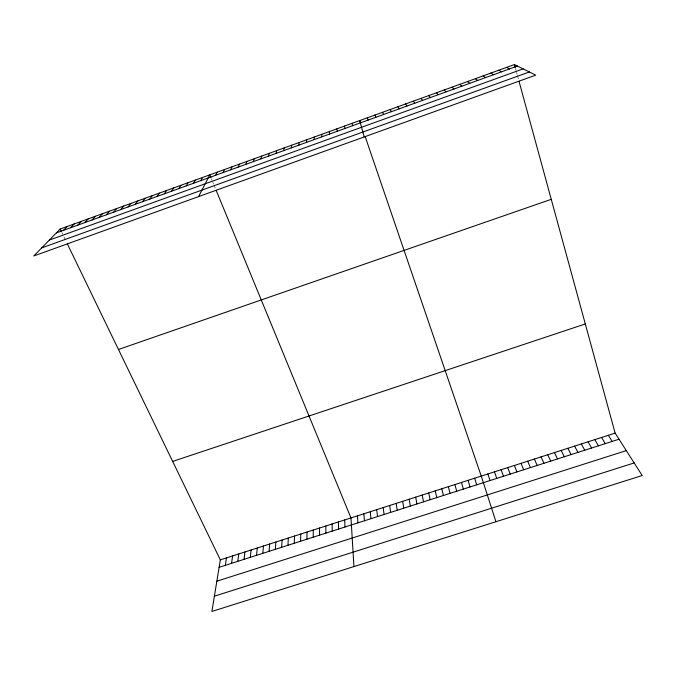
<?xml version="1.0" encoding="UTF-8"?>
<svg xmlns="http://www.w3.org/2000/svg" width="676" height="676" viewBox="0 0 676 676"><rect width="100%" height="100%" fill="white"/><g stroke="black" fill="none" stroke-linecap="round" stroke-linejoin="round"><path stroke-width="0.51" stroke-dasharray="3.38 2.54" d="M61.854 232.552L62.699 234.31M63.975 236.938L66.51 242.185M211.292 178.506L212.044 180.331M212.796 182.165L213.548 183.973M213.92 184.886L215.416 188.519M515.518 68.496L516.05 70.465M516.591 72.433L517.123 74.394M517.393 75.374L518.729 80.267"/><path stroke-width="1.01" d="M313.225 537.175L313.275 530.026M306.896 539.203L307.022 532.029M314.188 139.602L314.23 137.042M300.566 541.231L300.778 534.04M294.254 543.259L294.542 536.043M287.942 545.278L288.314 538.037M281.647 547.29L282.095 540.039M306.541 142.374L306.693 139.771M275.352 549.309L275.876 542.034M269.073 551.32L269.673 544.019M262.795 553.331L263.479 546.014M256.534 555.334L257.286 547.999M298.902 145.137L299.172 142.492M250.272 557.345L251.109 549.985M244.028 559.348L244.94 551.962M237.783 561.342L238.772 553.94M231.555 563.336L232.62 555.917M291.28 147.9L291.66 145.213M225.328 565.33L226.468 557.894M67.355 243.926L220.325 559.863L211.909 611.45L642.2 475.524L615.126 433.113L518.999 81.238M283.666 150.655L284.157 147.926M276.061 153.401L276.67 150.638M268.473 156.148L269.192 153.351M260.894 158.885L261.73 156.055M253.331 161.623L254.269 158.75M245.777 164.361L246.833 161.446M238.239 167.09L239.397 164.133M230.71 169.811L231.978 166.82M223.19 172.532L224.576 169.507M215.686 175.245L217.173 172.177M198.583 196.598L209.788 174.856L210.92 177.594M200.856 180.61L202.555 177.475M193.522 183.264L195.33 180.086M186.204 185.908L188.122 182.706M178.895 188.553L180.923 185.309M171.603 191.198L173.732 187.911M164.319 193.835L166.549 190.514M157.043 196.463L159.384 193.108M149.785 199.09L152.218 195.702M142.535 201.718L145.078 198.288M135.293 204.329L137.938 200.873M128.06 206.949L130.814 203.451M120.843 209.56L123.7 206.028M113.636 212.171L116.593 208.597M106.445 214.774L109.504 211.166M99.262 217.368L102.422 213.734M92.088 219.962L95.35 216.295M84.922 222.556L88.286 218.847M77.774 225.142L81.238 221.398M70.634 227.727L74.199 223.95M63.502 230.305L67.169 226.494M60.147 229.037L33.8 255.959L535.747 75.146L514.436 64.55L60.147 229.037L61.423 231.674M56.387 232.882L517.47 66.054M49.34 240.081L523.156 68.884M41.675 247.915L529.359 71.969M118.469 349.492L551.261 199.327M172.659 461.412L585.306 323.956M220.325 559.863L615.126 433.113M219.108 567.325L619.03 439.231M216.844 581.199L626.297 450.622M214.393 596.19L634.173 462.942M506.586 67.397L509.493 68.944M498.736 70.236L501.524 71.825M490.911 73.067L493.573 74.706M483.095 75.898L485.63 77.579M475.287 78.729L477.704 80.444M467.496 81.543L469.795 83.309M459.714 84.365L461.894 86.165M451.948 87.179L454.01 89.021M444.191 89.984L446.135 91.868M436.451 92.789L438.268 94.716M428.719 95.586L430.418 97.555M421.004 98.383L422.584 100.386M413.298 101.172L414.76 103.217M405.608 103.952L406.952 106.047M608.341 435.293L612.16 441.428M601.572 437.465L605.29 443.625M594.812 439.637L598.437 445.822M397.927 106.74L399.153 108.87M588.061 441.8L591.593 448.011M581.318 443.971L584.765 450.199M574.583 446.135L577.938 452.388M567.857 448.289L571.119 454.576M390.255 109.512L391.362 111.684M561.139 450.444L564.316 456.756M554.43 452.599L557.523 458.928M547.737 454.754L550.729 461.1M541.045 456.9L543.952 463.271M382.599 112.284L383.588 114.498M534.37 459.046L537.183 465.443M527.694 461.184L530.432 467.606M216.159 190.328L350.971 517.926L353.945 566.581M521.035 463.322L523.68 469.769M514.385 465.46L516.937 471.924M374.952 115.055L375.831 117.303M507.735 467.589L510.211 474.087M501.102 469.719L503.485 476.234M494.477 471.848L496.775 478.388M360.671 123.421L359.7 120.573L364.212 136.941M365.192 136.645L481.253 476.09L495.947 521.728M487.861 473.969L490.066 480.535M367.321 117.818L368.082 120.108M474.653 478.211L476.69 484.819M468.071 480.323L470.014 486.957M461.488 482.436L463.347 489.094M514.436 64.55L515.247 67.507M454.914 484.548L456.689 491.224M448.357 486.661L450.039 493.353M441.8 488.765L443.405 495.483M435.251 490.86L436.772 497.604M352.095 123.328L352.618 125.702M428.719 492.965L430.147 499.725M422.187 495.06L423.539 501.845M415.672 497.147L416.94 503.958M409.166 499.243L410.34 506.07M344.498 126.082L344.912 128.491M402.659 501.33L403.758 508.183M396.17 503.409L397.184 510.287M389.689 505.496L390.61 512.391M383.207 507.575L384.053 514.495M336.91 128.829L337.214 131.279M376.743 509.645L377.504 516.591M370.287 511.724L370.963 518.686M363.84 513.794L364.432 520.773M329.339 131.566L329.525 134.059M357.401 515.856L357.908 522.869M344.667 519.945L345.014 526.993M338.372 521.965L338.642 529.038M321.784 134.304L321.852 136.831M332.085 523.985L332.271 531.074M325.807 526.004L325.916 533.111M319.537 528.015L319.571 535.147"/></g></svg>
